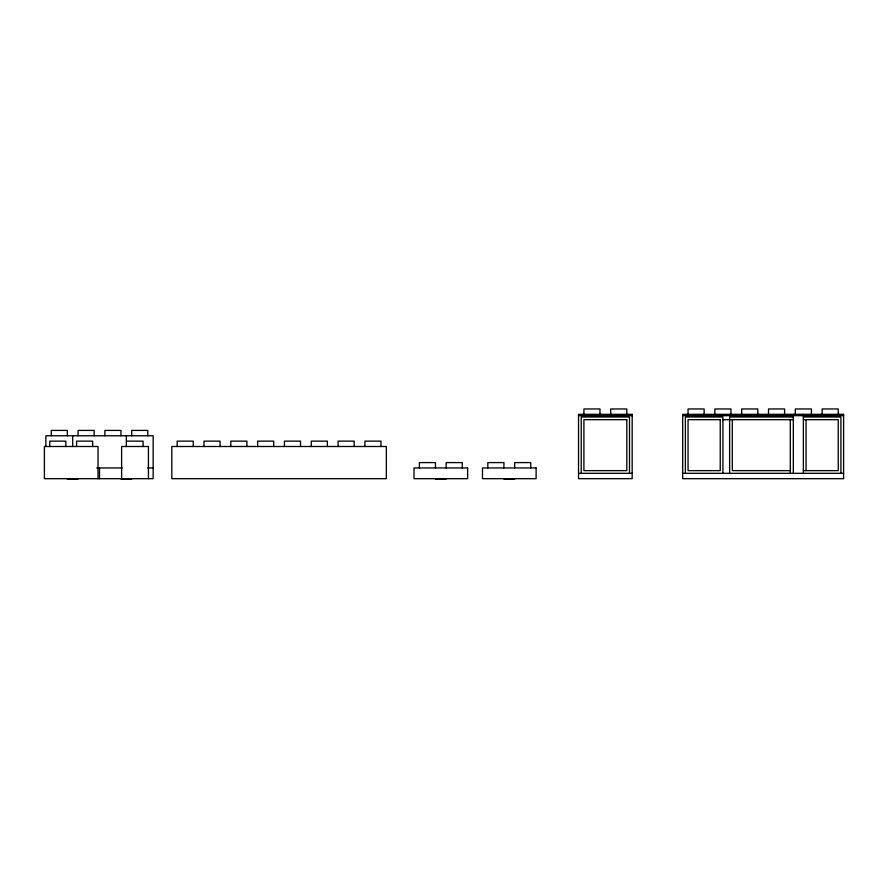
<?xml version="1.0" encoding="UTF-8"?>
<svg xmlns="http://www.w3.org/2000/svg" width="888" height="888" viewBox="0 0 888 888"><rect width="100%" height="100%" fill="white"/><g stroke="black" fill="none" stroke-linecap="round" stroke-linejoin="round"><path stroke-width="1.33" d="M578.532 415.662L632.178 415.662M682.683 415.662L843.6 415.662M793.317 417.005L729.625 417.005L729.625 473.315M803.374 417.005L840.914 417.005L840.914 473.315M722.921 419.68L793.317 419.68M803.374 419.68L838.239 419.68L838.239 470.64L803.374 470.64M126.973 441.136L143.068 441.136L143.068 446.498M96.77 467.954L122.211 467.954M147.652 467.954L153.158 467.954M790.298 470.64L732.3 470.64L732.3 419.68M578.532 473.315L632.178 473.315M682.683 473.315L843.6 473.315M67.333 479.043L78.066 479.043M120.979 479.043L131.702 479.043M435.464 479.043L446.187 479.043M503.929 479.043L514.663 479.043M838.239 414.319L838.239 408.957L822.144 408.957L822.144 414.319M811.421 414.319L811.421 408.957L795.326 408.957L795.326 414.319M806.049 419.68L806.049 470.64M803.374 414.319L803.374 473.315M793.317 414.319L793.317 473.315M790.298 419.68L790.298 473.315M784.604 414.319L784.604 408.957L768.509 408.957L768.509 414.319M757.775 414.319L757.775 408.957L741.691 408.957L741.691 414.319M730.957 414.319L730.957 408.957L714.873 408.957L714.873 414.319M722.921 473.315L722.921 417.005L685.37 417.005L685.37 473.315M704.14 414.319L704.14 408.957L688.056 408.957L688.056 414.319M629.492 473.315L629.492 417.005L581.218 417.005L581.218 473.315M626.806 414.319L626.806 408.957L610.722 408.957L610.722 414.319M599.988 414.319L599.988 408.957L583.904 408.957L583.904 414.319M530.746 467.954L530.746 462.593L514.663 462.593L514.663 467.954M503.929 467.954L503.929 462.593L487.845 462.593L487.845 467.954M462.282 467.954L462.282 462.593L446.187 462.593L446.187 467.954M435.453 467.954L435.453 462.593L419.369 462.593L419.369 467.954M380.985 446.498L380.985 441.136L364.901 441.136L364.901 446.498M354.168 446.498L354.168 441.136L338.084 441.136L338.084 446.498M327.35 446.498L327.35 441.136L311.255 441.136L311.255 446.498M300.533 446.498L300.533 441.136L284.438 441.136L284.438 446.498M273.715 446.498L273.715 441.136L257.62 441.136L257.62 446.498M246.897 446.498L246.897 441.136L230.802 441.136L230.802 446.498M220.08 446.498L220.08 441.136L203.985 441.136L203.985 446.498M193.262 446.498L193.262 441.136L177.167 441.136L177.167 446.498M148.429 478.688L148.429 446.498L121.612 446.498L121.612 478.688M147.797 435.775L147.797 430.414L131.702 430.414L131.702 435.775M126.34 435.775L126.34 446.498M120.968 435.775L120.968 430.414L104.884 430.414L104.884 435.775M99.523 467.954L99.523 478.688M98.035 478.688L98.035 446.498L44.4 446.498L44.4 478.688L153.158 478.688L153.158 435.775L45.876 435.775L45.876 446.498M94.15 435.775L94.15 430.414L78.066 430.414L78.066 435.775M92.674 446.498L92.674 441.136L76.579 441.136L76.579 446.498M72.694 435.775L72.694 446.498M67.333 435.775L67.333 430.414L51.249 430.414L51.249 435.775M65.856 446.498L65.856 441.136L49.761 441.136L49.761 446.498M632.178 414.319L578.532 414.319L578.532 478.688L632.178 478.688L632.178 414.319M843.6 414.319L682.683 414.319L682.683 478.688L843.6 478.688L843.6 414.319M626.806 419.68L583.904 419.68L583.904 470.64L626.806 470.64L626.806 419.68M720.235 419.68L688.056 419.68L688.056 470.64L720.235 470.64L720.235 419.68M386.358 446.498L171.806 446.498L171.806 478.688L386.358 478.688L386.358 446.498M467.643 467.954L414.008 467.954L414.008 478.688L467.643 478.688L467.643 467.954M536.119 467.954L482.473 467.954L482.473 478.688L536.119 478.688L536.119 467.954"/></g></svg>
